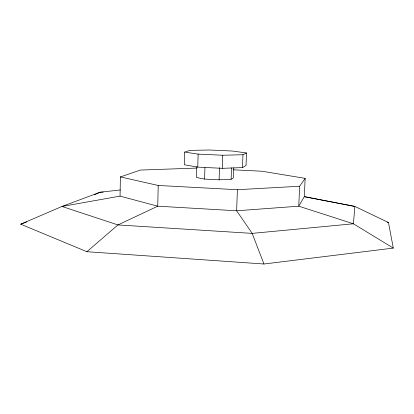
<?xml version="1.0" encoding="UTF-8"?>
<svg xmlns="http://www.w3.org/2000/svg" width="414" height="414" viewBox="0 0 414 414"><rect width="100%" height="100%" fill="white"/><g stroke="black" fill="none" stroke-linecap="round" stroke-linejoin="round"><path stroke-width="0.62" d="M233.392 169.823L261.777 171.22L305.154 178.341L299.648 186.248L298.763 206.193L304.331 196.609L354.85 206.436L388.472 222.515L393.3 248.095L353.421 223.788L298.763 206.193L236.653 210.778L157.744 206.188L120.06 196.122L120.386 176.923L140.449 170.066L196.629 168.074M120.386 176.923L158.215 185.472L157.744 206.188L117.928 224.937L86.888 251.707L20.7 224.202L61.981 206.457L100.048 192.241L120.391 189.938M184.701 152.073L184.365 164.767L197.757 167.121L222.339 168.327L242.506 167.592L246.03 165.445L246.48 152.963L232.435 151.032L209.432 149.997L189.845 150.396L184.701 152.073L198.13 154.117L222.763 155.25L242.961 154.738L246.48 152.963M196.805 166.795L196.5 177.508L204.594 179.091L219.109 179.836L231.115 179.283L233.429 177.792L233.77 167.81M197.757 167.121L198.13 154.117M204.594 179.091L204.94 167.582M219.109 179.836L219.498 167.649M222.339 168.327L222.763 155.25M231.115 179.283L231.504 167.856M299.648 186.248L237.388 189.705L236.653 210.778L252.162 233.382L263.966 264.003L393.3 248.095M242.506 167.592L242.961 154.738M304.331 196.609L305.154 178.341M94.206 194.859L100.048 192.241L103.272 192.075M20.7 224.202L26.729 221.909M120.06 196.122L61.981 206.457L117.928 224.937L252.162 233.382L353.421 223.788L354.85 206.436L304.212 196.686M158.215 185.472L237.388 189.705M86.888 251.707L263.966 264.003M387.204 222.256L388.472 222.515"/></g></svg>
